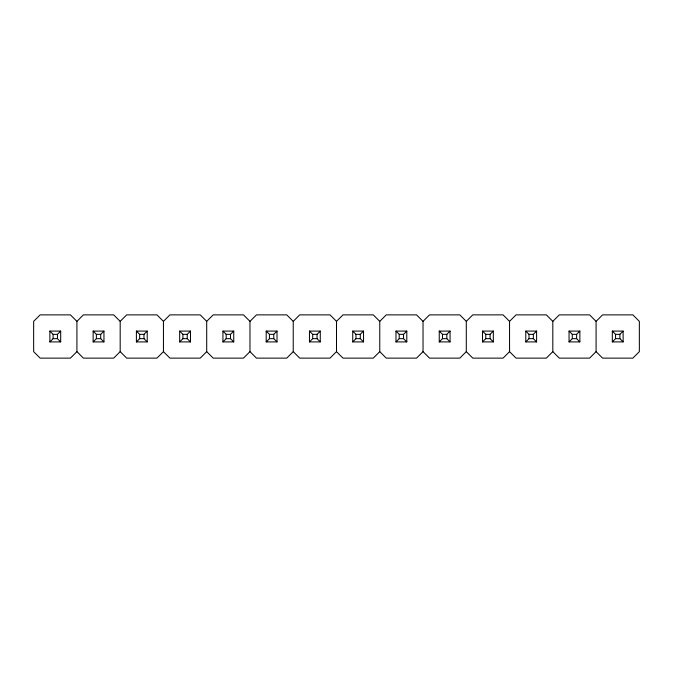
<?xml version="1.0" encoding="UTF-8"?>
<svg xmlns="http://www.w3.org/2000/svg" width="673" height="673" viewBox="0 0 673 673"><rect width="100%" height="100%" fill="white"/><g stroke="black" fill="none" stroke-linecap="round" stroke-linejoin="round"><path stroke-width="1.01" d="M49.878 341.909L53.117 338.662L57.449 338.662L60.688 341.909L60.688 331.091L49.878 331.091L49.878 341.909L60.688 341.909M49.878 331.091L53.117 334.338L57.449 334.338L60.688 331.091M76.915 321.358L83.402 314.871L113.687 314.871L120.181 321.358L120.181 351.643L113.687 358.129L83.402 358.129L76.915 351.643L76.915 321.358L70.421 314.871L40.136 314.871L33.65 321.358L33.65 351.643L40.136 358.129L70.421 358.129L76.915 351.643M93.135 341.909L96.382 338.662L100.706 338.662L103.953 341.909L103.953 331.091L93.135 331.091L93.135 341.909L103.953 341.909M93.135 331.091L96.382 334.338L100.706 334.338L103.953 331.091M120.181 321.358L126.667 314.871L156.952 314.871L163.446 321.358L163.446 351.643L169.933 358.129L200.218 358.129L206.704 351.643L206.704 321.358L213.198 314.871L243.483 314.871L249.969 321.358L249.969 351.643L256.463 358.129L286.748 358.129L293.235 351.643L293.235 321.358L299.729 314.871L330.014 314.871L336.5 321.358L336.5 351.643L342.986 358.129L373.271 358.129L379.765 351.643L379.765 321.358L373.271 314.871L342.986 314.871L336.5 321.358M136.4 341.909L139.648 338.662L143.972 338.662L147.219 341.909L147.219 331.091L136.4 331.091L136.4 341.909L147.219 341.909M136.4 331.091L139.648 334.338L143.972 334.338L147.219 331.091M163.446 321.358L169.933 314.871L200.218 314.871L206.704 321.358M163.446 351.643L156.952 358.129L126.667 358.129L120.181 351.643M179.666 341.909L182.913 338.662L182.913 334.338L179.666 331.091L179.666 341.909L190.484 341.909L190.484 331.091L179.666 331.091M182.913 334.338L187.237 334.338L190.484 331.091M222.931 341.909L226.178 338.662L226.178 334.338L222.931 331.091L233.75 331.091L233.75 341.909L222.931 341.909L222.931 331.091M233.75 341.909L230.503 338.662L230.503 334.338L233.75 331.091M249.969 321.358L256.463 314.871L286.748 314.871L293.235 321.358M249.969 351.643L243.483 358.129L213.198 358.129L206.704 351.643M266.197 341.909L269.444 338.662L273.768 338.662L277.015 341.909L266.197 341.909L266.197 331.091L277.015 331.091L277.015 341.909M266.197 331.091L269.444 334.338L273.768 334.338L277.015 331.091M309.462 341.909L312.701 338.662L317.033 338.662L320.272 341.909L309.462 341.909L309.462 331.091L320.272 331.091L320.272 341.909M309.462 331.091L312.701 334.338L317.033 334.338L320.272 331.091M336.5 351.643L330.014 358.129L299.729 358.129L293.235 351.643M352.728 341.909L355.967 338.662L360.299 338.662L363.538 341.909L352.728 341.909L352.728 331.091L363.538 331.091L363.538 341.909M352.728 331.091L355.967 334.338L360.299 334.338L363.538 331.091M379.765 321.358L386.252 314.871L416.537 314.871L423.031 321.358L423.031 351.643L416.537 358.129L386.252 358.129L379.765 351.643M395.985 341.909L399.232 338.662L403.556 338.662L406.803 341.909L406.803 331.091L395.985 331.091L395.985 341.909L406.803 341.909M403.556 338.662L403.556 334.338L406.803 331.091M423.031 321.358L429.517 314.871L459.802 314.871L466.296 321.358L466.296 351.643L472.783 358.129L503.068 358.129L509.554 351.643L509.554 321.358L516.048 314.871L546.333 314.871L552.819 321.358L552.819 351.643L546.333 358.129L516.048 358.129L509.554 351.643M439.25 341.909L442.498 338.662L446.822 338.662L450.069 341.909L450.069 331.091L439.25 331.091L439.25 341.909L450.069 341.909M439.25 331.091L442.498 334.338L446.822 334.338L450.069 331.091M466.296 321.358L472.783 314.871L503.068 314.871L509.554 321.358M466.296 351.643L459.802 358.129L429.517 358.129L423.031 351.643M482.516 341.909L485.763 338.662L485.763 334.338L482.516 331.091L493.334 331.091L493.334 341.909L482.516 341.909L482.516 331.091M485.763 334.338L490.087 334.338L493.334 331.091M525.781 341.909L529.028 338.662L533.353 338.662L536.6 341.909L536.6 331.091L525.781 331.091L525.781 341.909L536.6 341.909M525.781 331.091L529.028 334.338L533.353 334.338L536.6 331.091M552.819 321.358L559.313 314.871L589.598 314.871L596.085 321.358L596.085 351.643L589.598 358.129L559.313 358.129L552.819 351.643M569.047 341.909L572.294 338.662L576.618 338.662L579.865 341.909L579.865 331.091L569.047 331.091L569.047 341.909L579.865 341.909M569.047 331.091L572.294 334.338L576.618 334.338L579.865 331.091M596.085 321.358L602.579 314.871L632.864 314.871L639.35 321.358L639.35 351.643L632.864 358.129L602.579 358.129L596.085 351.643M612.312 341.909L615.551 338.662L619.883 338.662L623.122 341.909L612.312 341.909L612.312 331.091L623.122 331.091L623.122 341.909M619.883 338.662L619.883 334.338L623.122 331.091M226.178 334.338L230.503 334.338M395.985 331.091L399.232 334.338L403.556 334.338M612.312 331.091L615.551 334.338L619.883 334.338M182.913 338.662L187.237 338.662L190.484 341.909M226.178 338.662L230.503 338.662M485.763 338.662L490.087 338.662L493.334 341.909M615.551 334.338L615.551 338.662M576.618 334.338L576.618 338.662M572.294 334.338L572.294 338.662M533.353 334.338L533.353 338.662M529.028 334.338L529.028 338.662M490.087 334.338L490.087 338.662M446.822 334.338L446.822 338.662M442.498 334.338L442.498 338.662M399.232 334.338L399.232 338.662M360.299 334.338L360.299 338.662M355.967 334.338L355.967 338.662M317.033 334.338L317.033 338.662M312.701 334.338L312.701 338.662M273.768 334.338L273.768 338.662M269.444 334.338L269.444 338.662M187.237 334.338L187.237 338.662M143.972 334.338L143.972 338.662M139.648 334.338L139.648 338.662M100.706 334.338L100.706 338.662M96.382 334.338L96.382 338.662M57.449 334.338L57.449 338.662M53.117 334.338L53.117 338.662"/></g></svg>
